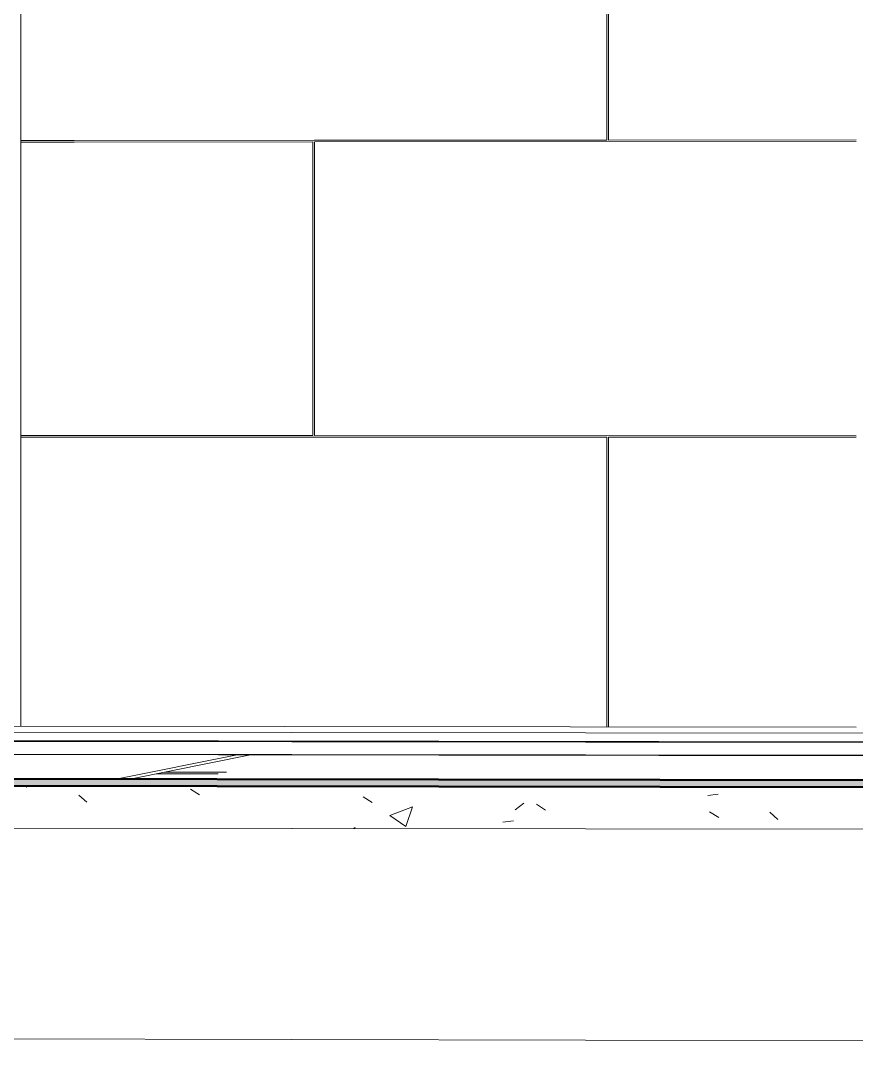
# Model space of a CAD drawing. Header units: inches. Extents: x 27328 to 121296, y -4075 to 4147.
# Drawn here: x 49625.2893 to 49625.3655, y 59.9372 to 60.0314 of the extents above; entities that cross this region are included whole.
import ezdxf

# ---------------------------------------------------------------- set-up
doc = ezdxf.new("R2010")
doc.units = ezdxf.units.IN
doc.header["$MEASUREMENT"] = 0
doc.linetypes.add('Dash 1_16_', pattern=[0.125, 0.0625, -0.0625])
for name, color, linetype, lineweight in [('A-FLOR', 192, 'Continuous', 9), ('A-FLOR-CLRS', 90, 'Dash 1_16_', 9), ('A-FLOR-OTLN', 90, 'Continuous', 9), ('A-WALL', 113, 'Continuous', 9), ('A-WALL-PATT', 111, 'Continuous', 9), ('C-BLDG-PADS', 91, 'Continuous', 9), ('C-TOPO', 7, 'Continuous', 9)]:
    doc.layers.add(name, color=color, linetype=linetype, lineweight=lineweight)

# ---------------------------------------------------------------- blocks, each defined once
blk = doc.blocks.new('FP_204-mezzanine - perspective')
at = {"layer": 'C-BLDG-PADS'}
for p, q in [((23035.653992, 59.961634), (23035.654181, 59.961513)), ((23035.658942, 59.96081), (23035.65966, 59.960147)), ((23035.669111, 59.96135), (23035.669933, 59.960823)), ((23035.71393, 59.96153), (23035.713963, 59.961556)), ((23035.716292, 59.960764), (23035.717261, 59.960891)), ((23035.68488, 59.960659), (23035.685703, 59.960132)), ((23035.698733, 59.959458), (23035.699508, 59.960054)), ((23035.700666, 59.959968), (23035.701489, 59.95944)), ((23035.687298, 59.958935), (23035.689368, 59.95973)), ((23035.687298, 59.958935), (23035.688768, 59.957936)), ((23035.688768, 59.957936), (23035.689368, 59.95973)), ((23035.716469, 59.959276), (23035.717293, 59.958747)), ((23035.721962, 59.959249), (23035.722683, 59.958585)), ((23035.697599, 59.958319), (23035.698566, 59.958445)), ((23035.684028, 59.957754), (23035.68415, 59.957848))]:
    blk.add_line(p, q, dxfattribs=at)
blk = doc.blocks.new('FP_253-mezzanine - perspective')
at = {"layer": 'A-WALL-PATT'}
for p, q in [((23035.658498, 60.07432), (23035.653646, 60.074308)), ((23035.658498, 60.07418), (23035.653646, 60.074168)), ((23035.658498, 60.047409), (23035.653646, 60.047401)), ((23035.658498, 60.047269), (23035.653646, 60.047261)), ((23035.658498, 60.020497), (23035.653646, 60.020494)), ((23035.658498, 60.020358), (23035.653646, 60.020354)), ((23035.658498, 59.993586), (23035.653646, 59.993587)), ((23035.658498, 59.993446), (23035.653646, 59.993448))]:
    blk.add_line(p, q, dxfattribs=at)
blk = doc.blocks.new('FP_254-mezzanine - perspective')
at = {"layer": 'A-WALL-PATT'}
for p, q in [((23035.7071, 60.047348), (23035.7071, 60.020531)), ((23035.707239, 60.020531), (23035.707239, 60.047348)), ((23035.680418, 60.020513), (23035.658498, 60.020497)), ((23035.680279, 60.020373), (23035.658498, 60.020358)), ((23035.680279, 59.993581), (23035.680279, 60.020373)), ((23035.7071, 60.020531), (23035.680418, 60.020513)), ((23035.729842, 60.020408), (23035.680418, 60.020373)), ((23035.680418, 59.993581), (23035.680418, 60.020373)), ((23035.729842, 60.020547), (23035.707239, 60.020531)), ((23035.680279, 59.993581), (23035.658498, 59.993586)), ((23035.680418, 59.993442), (23035.658498, 59.993446)), ((23035.729842, 59.99357), (23035.680418, 59.993581)), ((23035.7071, 59.993436), (23035.680418, 59.993442)), ((23035.7071, 59.993436), (23035.7071, 59.967038)), ((23035.707239, 59.967038), (23035.707239, 59.993436)), ((23035.729842, 59.99343), (23035.707239, 59.993436))]:
    blk.add_line(p, q, dxfattribs=at)

msp = doc.modelspace()

# ---------------------------------------------------------------- hatches: boundary and pattern name
at = {"layer": 'A-FLOR', "lineweight": 13}
msp.add_hatch(color=256, dxfattribs=at).paths.add_polyline_path([(49625.609098, 59.961215), (49625.609098, 59.961861), (49624.891826, 59.962788), (49624.891826, 59.962157), (49625.578512, 59.961255)], flags=0)

# ---------------------------------------------------------------- linework, layer by layer
msp.add_line((49625.365525, 59.967012), (49625.235133, 59.967159), dxfattribs=at)
at = {"layer": 'A-FLOR', "lineweight": 50}
for p, q in [((49625.609098, 59.961861), (49624.891826, 59.962788)), ((49624.891826, 59.962157), (49625.609098, 59.961215))]:
    msp.add_line(p, q, dxfattribs=at)
at = {"layer": 'A-FLOR-CLRS', "linetype": 'Continuous'}
for p, q in [((49625.63682, 59.966149), (49624.968844, 59.966914)), ((49625.044117, 59.966828), (49625.519551, 59.966283)), ((49625.611985, 59.965388), (49624.945771, 59.966169)), ((49625.061144, 59.966034), (49625.492191, 59.965528))]:
    msp.add_line(p, q, dxfattribs=at)
at = {"layer": 'A-FLOR-OTLN'}
for p, q in [((49624.985612, 59.966069), (49625.569722, 59.965383)), ((49624.986264, 59.966035), (49625.568623, 59.965351)), ((49625.448773, 59.96433), (49625.088272, 59.964768)), ((49625.447524, 59.964295), (49625.089054, 59.964731)), ((49625.297991, 59.962263), (49625.309068, 59.964464)), ((49625.299263, 59.962261), (49625.310266, 59.964462)), ((49625.301672, 59.962743), (49625.307325, 59.962736)), ((49625.302452, 59.962899), (49625.308082, 59.962892))]:
    msp.add_line(p, q, dxfattribs=at)
at = {"layer": 'A-WALL', "lineweight": 13}
msp.add_line((49625.289329, 59.967098), (49625.289329, 60.093721), dxfattribs=at)
at = {"layer": 'C-BLDG-PADS', "lineweight": 13}
for p, q in [((49625.959628, 59.960754), (49624.888348, 59.962162)), ((49624.888348, 59.958378), (49625.959628, 59.956829))]:
    msp.add_line(p, q, dxfattribs=at)
at = {"layer": 'C-TOPO'}
for p, q in [((49625.785286, 59.957077), (49624.888348, 59.958374)), ((49625.9594, 59.937163), (49624.888628, 59.939416))]:
    msp.add_line(p, q, dxfattribs=at)

# ---------------------------------------------------------------- block references
at = {"layer": 'A-WALL'}
for name in ['FP_254-mezzanine - perspective', 'FP_253-mezzanine - perspective']:
    msp.add_blockref(name, (26589.635683, 0), dxfattribs=at)
at = {"layer": 'C-BLDG-PADS'}
msp.add_blockref('FP_204-mezzanine - perspective', (26589.635683, 0), dxfattribs=at)

doc.saveas('drawing.dxf')
